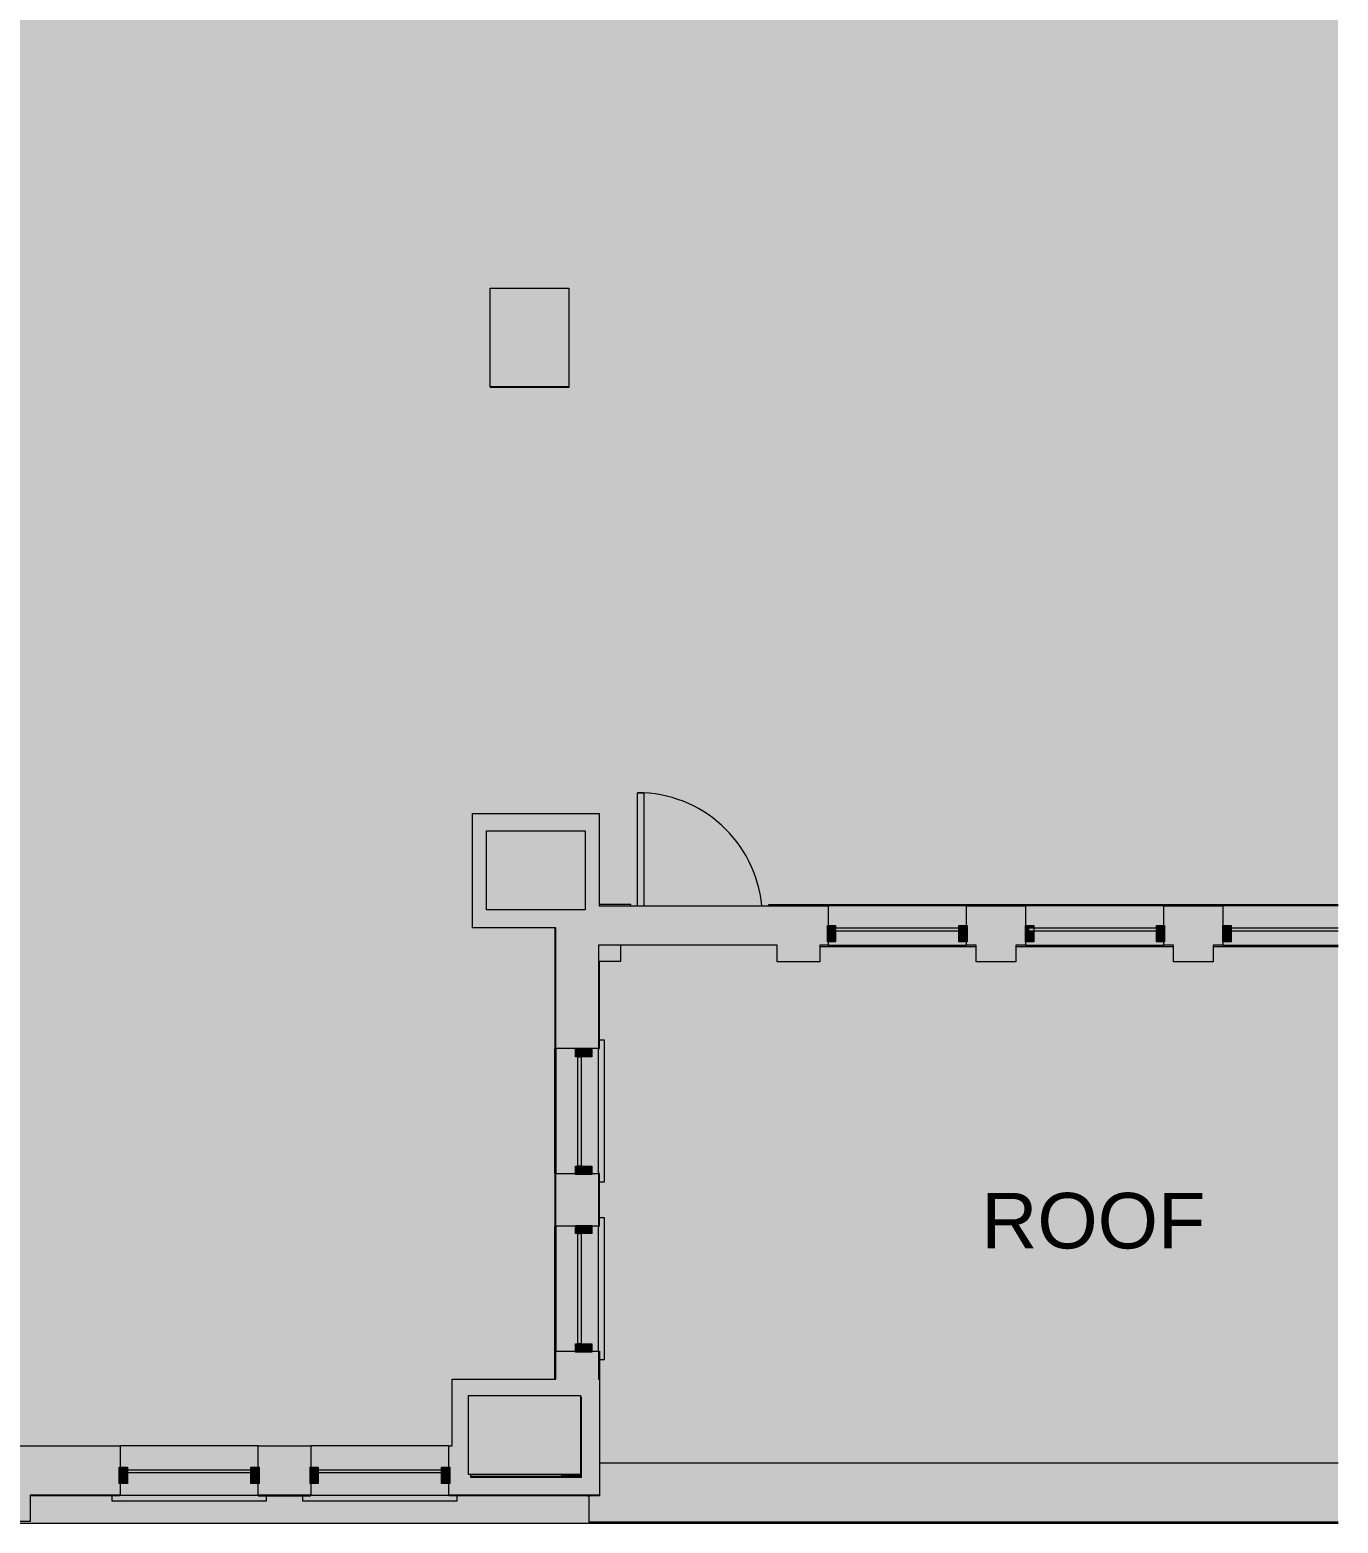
# Model space of a CAD drawing. Header units: inches. Extents: x -1767 to 678, y -1053 to 120.
# Drawn here: x 280.7 to 678.4, y -1023 to -569.2 of the extents above; entities that cross this region are included whole.
import ezdxf

# ---------------------------------------------------------------- set-up
doc = ezdxf.new("R2010")
doc.units = ezdxf.units.IN
doc.header["$MEASUREMENT"] = 0
for name, color, linetype, lineweight in [('06_555 11th St - background_dwg', 8, 'Continuous', 9), ('A-DETL-GENF', 92, 'Continuous', 9), ('A-DETL-THIN', 151, 'Continuous', 9), ('A-GLAZ-CURT', 52, 'Continuous', 13), ('A-GLAZ-CWMG', 51, 'Continuous', 13), ('A-WALL', 113, 'Continuous', 13), ('A-WALL-PATT', 111, 'Continuous', 13), ('C-Txt', 7, 'Continuous', 9), ('P', 7, 'Continuous', 9), ('P-SILL', 7, 'Continuous', 9), ('S', 7, 'Continuous', 9), ('S-COLHOLH', 7, 'Continuous', 9), ('S-COLS', 52, 'Continuous', 13), ('W', 7, 'Continuous', 9)]:
    doc.layers.add(name, color=color, linetype=linetype, lineweight=lineweight)
doc.styles.add('Arial_1', font='arial.ttf', dxfattribs={"height": 16.875})

# ---------------------------------------------------------------- blocks, each defined once
blk = doc.blocks.new('System Panel - Glazed-V3-FIRST FLOOR RCP DEMO')
at = {"layer": 'A-GLAZ-CURT', "lineweight": 9}
blk.add_hatch(color=7, dxfattribs=at).paths.add_polyline_path([(-13.88, -0.75), (-13.88, -1.75), (18.62, -1.75), (18.62, -0.75)], flags=0)
at = {"layer": 'A-GLAZ-CURT', "color": 8, "lineweight": 20}
for p, q in [((-13.88, -0.75), (18.62, -0.75)), ((18.62, -1.75), (-13.88, -1.75)), ((18.62, -0.75), (18.62, -1.75))]:
    blk.add_line(p, q, dxfattribs=at)
blk = doc.blocks.new('System Panel - Glazed-4904593-FIRST FLOOR RCP DEMO')
at = {"layer": 'A-GLAZ-CURT', "lineweight": 9}
blk.add_hatch(color=7, dxfattribs=at).paths.add_polyline_path([(19.375, -1.75), (19.375, -0.75), (-19.375, -0.75), (-19.375, -1.75)], flags=0)
at = {"layer": 'A-GLAZ-CURT', "color": 8, "lineweight": 20}
for p, q in [((-19.375, -1.75), (-19.375, -0.75)), ((-19.375, -0.75), (19.375, -0.75)), ((19.375, -1.75), (-19.375, -1.75)), ((19.375, -0.75), (19.375, -1.75))]:
    blk.add_line(p, q, dxfattribs=at)
blk = doc.blocks.new('System Panel - Glazed-4904575-FIRST FLOOR RCP DEMO')
at = {"layer": 'A-GLAZ-CURT', "lineweight": 9}
blk.add_hatch(color=7, dxfattribs=at).paths.add_polyline_path([(18.75, -1.75), (18.75, -0.75), (-18.75, -0.75), (-18.75, -1.75)], flags=0)
at = {"layer": 'A-GLAZ-CURT', "color": 8, "lineweight": 20}
for p, q in [((-18.75, -1.75), (-18.75, -0.75)), ((-18.75, -0.75), (18.75, -0.75)), ((18.75, -1.75), (-18.75, -1.75)), ((18.75, -0.75), (18.75, -1.75))]:
    blk.add_line(p, q, dxfattribs=at)
blk = doc.blocks.new('System Panel - Glazed-4904587-FIRST FLOOR RCP DEMO')
at = {"layer": 'A-GLAZ-CURT', "lineweight": 9}
blk.add_hatch(color=7, dxfattribs=at).paths.add_polyline_path([(16.62, -1.75), (16.62, -0.75), (-16.62, -0.75), (-16.62, -1.75)], flags=0)
at = {"layer": 'A-GLAZ-CURT', "color": 8, "lineweight": 20}
for p, q in [((-16.62, -1.75), (-16.62, -0.75)), ((-16.62, -0.75), (16.62, -0.75)), ((16.62, -1.75), (-16.62, -1.75)), ((16.62, -0.75), (16.62, -1.75))]:
    blk.add_line(p, q, dxfattribs=at)
blk = doc.blocks.new('System Panel - Glazed-4904583-FIRST FLOOR RCP DEMO')
at = {"layer": 'A-GLAZ-CURT', "lineweight": 9}
blk.add_hatch(color=7, dxfattribs=at).paths.add_polyline_path([(-16.75, 0.75), (16.75, 0.75), (16.75, 1.75), (-16.75, 1.75)], flags=0)
at = {"layer": 'A-GLAZ-CURT', "color": 8, "lineweight": 20}
for p, q in [((-16.75, 0.75), (-16.75, 1.75)), ((-16.75, 1.75), (16.75, 1.75)), ((16.75, 0.75), (-16.75, 0.75)), ((16.75, 1.75), (16.75, 0.75))]:
    blk.add_line(p, q, dxfattribs=at)
blk = doc.blocks.new('System Panel - Glazed-4904564-FIRST FLOOR RCP DEMO')
at = {"layer": 'A-GLAZ-CURT', "lineweight": 9}
blk.add_hatch(color=7, dxfattribs=at).paths.add_polyline_path([(18.75, -0.75), (-18.75, -0.75), (-18.75, -1.75), (18.75, -1.75)], flags=0)
at = {"layer": 'A-GLAZ-CURT', "color": 8, "lineweight": 20}
for p, q in [((-18.75, -1.75), (-18.75, -0.75)), ((-18.75, -0.75), (18.75, -0.75)), ((18.75, -1.75), (-18.75, -1.75)), ((18.75, -0.75), (18.75, -1.75))]:
    blk.add_line(p, q, dxfattribs=at)
blk = doc.blocks.new('System Panel - Glazed-4904560-FIRST FLOOR RCP DEMO')
at = {"layer": 'A-GLAZ-CURT', "lineweight": 9}
blk.add_hatch(color=7, dxfattribs=at).paths.add_polyline_path([(-18.75, -0.75), (-18.75, -1.75), (18.75, -1.75), (18.75, -0.75)], flags=0)
at = {"layer": 'A-GLAZ-CURT', "color": 8, "lineweight": 20}
for p, q in [((-18.75, -1.75), (-18.75, -0.75)), ((-18.75, -0.75), (18.75, -0.75)), ((18.75, -1.75), (-18.75, -1.75)), ((18.75, -0.75), (18.75, -1.75))]:
    blk.add_line(p, q, dxfattribs=at)
blk = doc.blocks.new('Rectangular Mullion - 2_5_ x 5_ rectangular-4903428-FIRST FLOOR RCP DEMO')
at = {"layer": 'A-GLAZ-CWMG', "lineweight": 9}
blk.add_hatch(color=7, dxfattribs=at).paths.add_polyline_path([(-1.25, -2.5), (-1.25, 2.5), (1.25, 2.5), (1.25, -2.5)], flags=0)
at = {"layer": 'A-GLAZ-CWMG', "color": 8, "lineweight": 20}
for p, q in [((1.25, 2.5), (-1.25, 2.5)), ((-1.25, 2.5), (-1.25, -2.5)), ((1.25, -2.5), (1.25, 2.5)), ((-1.25, -2.5), (1.25, -2.5))]:
    blk.add_line(p, q, dxfattribs=at)
blk = doc.blocks.new('Rectangular Mullion - 2_5_ x 5_ rectangular-4903618-FIRST FLOOR RCP DEMO')
at = {"layer": 'A-GLAZ-CWMG', "lineweight": 9}
blk.add_hatch(color=7, dxfattribs=at).paths.add_polyline_path([(-1.25, -2.5), (-1.25, 2.5), (1.25, 2.5), (1.25, -2.5)], flags=0)
at = {"layer": 'A-GLAZ-CWMG', "color": 8, "lineweight": 20}
for p, q in [((1.25, 2.5), (-1.25, 2.5)), ((-1.25, 2.5), (-1.25, -2.5)), ((1.25, -2.5), (1.25, 2.5)), ((-1.25, -2.5), (1.25, -2.5))]:
    blk.add_line(p, q, dxfattribs=at)
blk = doc.blocks.new('Rectangular Mullion - 2_5_ x 5_ rectangular-4904573-FIRST FLOOR RCP DEMO')
at = {"layer": 'A-GLAZ-CWMG', "lineweight": 9}
blk.add_hatch(color=7, dxfattribs=at).paths.add_polyline_path([(-1, -2.5), (-2.5, -2.5), (-2.5, 0.75), (-1, 0.75), (-1, 1.75), (-2.5, 1.75), (-2.5, 2.5), (0, 2.5), (0, -2.5)], flags=0)
at = {"layer": 'A-GLAZ-CWMG', "color": 8, "lineweight": 20}
for p, q in [((0, 2.5), (-2.5, 2.5)), ((-2.5, 2.5), (-2.5, -2.5)), ((0, -2.5), (0, 2.5)), ((-2.5, -2.5), (0, -2.5))]:
    blk.add_line(p, q, dxfattribs=at)
blk = doc.blocks.new('Concrete-Rectangular-Column - 24 x 30-5170817-FIRST FLOOR RCP DEMO')
at = {"layer": 'S-COLS', "lineweight": 9}
blk.add_hatch(color=7, dxfattribs=at).paths.add_polyline_path([(-12, -15), (12, -15), (12, 15), (-12, 15), (-12, -13.33)], flags=0)
at = {"layer": 'S-COLS', "color": 8, "lineweight": 20}
for p, q in [((-12, 15), (12, 15)), ((-12, -15), (-12, 15)), ((12, 15), (12, -15)), ((12, -15), (-12, -15))]:
    blk.add_line(p, q, dxfattribs=at)
blk = doc.blocks.new('Concrete-Rectangular-Column - 24 x 34-5170819-FIRST FLOOR RCP DEMO')
at = {"layer": 'S-COLS', "lineweight": 9}
blk.add_hatch(color=7, dxfattribs=at).paths.add_polyline_path([(17, -12), (17, 12), (-17, 12), (-17, -12)], flags=0)
at = {"layer": 'S-COLS', "color": 8, "lineweight": 20}
for p, q in [((-17, 12), (17, 12)), ((-17, -12), (-17, 12)), ((17, 12), (17, -12)), ((17, -12), (-17, -12))]:
    blk.add_line(p, q, dxfattribs=at)
blk = doc.blocks.new('06_555 11th St - background_dwg-4793957-FIRST FLOOR RCP DEMO')
at = {"layer": 'P'}
for p, q in [((4056.44, 1957.73), (3831.93, 1957.73)), ((4056.44, 1939.73), (3828.68, 1939.73))]:
    blk.add_line(p, q, dxfattribs=at)
at = {"layer": 'P', "flags": 128}
for points in [[(3843.43, 2127.11), (3843.43, 2161.47), (3845.43, 2161.47), (3845.43, 2127.11)], [(3828.18, 1947.73), (3828.68, 1947.73), (3828.68, 1939.73)]]:
    blk.add_lwpolyline(points, dxfattribs=at)
at = {"layer": 'P'}
blk.add_arc((3843.43, 2123.47), 38, 5.4973, 90, dxfattribs=at)
at = {"layer": 'P-SILL'}
for p, q in [((3901.43, 2127.48), (3943.43, 2127.48)), ((3961.43, 2127.48), (4003.43, 2127.48)), ((4021.43, 2127.48), (4056.44, 2127.48)), ((3898.93, 2114.73), (3946.43, 2114.73)), ((3958.43, 2114.73), (4006.43, 2114.73)), ((4018.43, 2114.73), (4056.44, 2114.73)), ((3818.31, 2045.73), (3818.31, 2083.73)), ((3818.31, 1991.73), (3818.31, 2029.73))]:
    blk.add_line(p, q, dxfattribs=at)
at = {"layer": 'P-SILL', "flags": 128}
for points in [[(3831.94, 2043.23), (3833.44, 2043.23), (3833.44, 2086.23), (3831.94, 2086.23)], [(3831.93, 1989.23), (3833.43, 1989.23), (3833.43, 2032.23), (3831.93, 2032.23)], [(3683.68, 1947.73), (3683.68, 1946.23), (3730.68, 1946.23), (3730.68, 1947.73)], [(3741.68, 1947.73), (3741.68, 1946.23), (3788.68, 1946.23), (3788.68, 1947.73)]]:
    blk.add_lwpolyline(points, dxfattribs=at)
at = {"layer": 'S'}
blk.add_line((3792.68, 1953.73), (3826.43, 1953.73), dxfattribs=at)
at = {"layer": 'S', "flags": 128}
blk.add_lwpolyline([(3798.68, 2284.84), (3798.68, 2284.72), (3822.68, 2284.72), (3822.68, 2314.72)], dxfattribs=at)
at = {"layer": 'S-COLHOLH'}
for p, q in [((3826.12, 1959.69), (3826.43, 1960.01)), ((3826.12, 1959.34), (3826.43, 1959.65)), ((3826.12, 1958.99), (3826.43, 1959.3)), ((3826.12, 1958.63), (3826.43, 1958.95)), ((3826.12, 1958.28), (3826.43, 1958.59)), ((3826.12, 1957.93), (3826.43, 1958.24)), ((3826.12, 1957.57), (3826.43, 1957.89)), ((3826.12, 1957.22), (3826.43, 1957.53)), ((3826.12, 1956.87), (3826.43, 1957.18)), ((3826.12, 1956.51), (3826.43, 1956.82)), ((3826.12, 1956.16), (3826.43, 1956.47)), ((3826.12, 1955.81), (3826.43, 1956.12)), ((3820.16, 1953.73), (3820.66, 1954.23)), ((3820.52, 1953.73), (3821.01, 1954.23)), ((3820.87, 1953.73), (3821.37, 1954.23)), ((3821.22, 1953.73), (3821.72, 1954.23)), ((3821.58, 1953.73), (3822.07, 1954.23)), ((3821.93, 1953.73), (3822.43, 1954.23)), ((3822.28, 1953.73), (3822.78, 1954.23)), ((3822.64, 1953.73), (3823.13, 1954.23)), ((3822.99, 1953.73), (3823.49, 1954.23)), ((3823.34, 1953.73), (3823.84, 1954.23)), ((3823.7, 1953.73), (3824.19, 1954.23)), ((3824.05, 1953.73), (3824.55, 1954.23)), ((3824.4, 1953.73), (3824.9, 1954.23)), ((3824.76, 1953.73), (3825.26, 1954.23)), ((3825.11, 1953.73), (3825.61, 1954.23)), ((3825.47, 1953.73), (3825.96, 1954.23)), ((3825.82, 1953.73), (3826.43, 1954.35)), ((3826.12, 1955.45), (3826.43, 1955.76)), ((3826.12, 1955.1), (3826.43, 1955.41)), ((3826.12, 1954.74), (3826.43, 1955.06)), ((3826.12, 1954.39), (3826.43, 1954.7)), ((3826.17, 1953.73), (3826.43, 1954))]:
    blk.add_line(p, q, dxfattribs=at)
at = {"layer": 'W'}
for p, q in [((3961.43, 2127.48), (3961.43, 2127.11)), ((4021.43, 2127.48), (4021.43, 2127.11))]:
    blk.add_line(p, q, dxfattribs=at)
at = {"layer": 'W', "flags": 128}
for points in [[(3841.43, 2127.11), (3841.43, 2127.47), (3831.81, 2127.47)], [(3883.43, 2127.11), (3883.43, 2127.48), (3901.43, 2127.48), (3901.43, 2127.11)], [(3943.43, 2127.11), (3943.43, 2127.48), (3961.43, 2127.48)], [(4003.43, 2127.11), (4003.43, 2127.48), (4021.43, 2127.48)], [(3818.31, 2120.36), (3818.31, 2083.73), (3818.62, 2083.73)], [(3831.93, 2083.73), (3831.93, 2110.23), (3838.43, 2110.23), (3838.43, 2115.11)], [(3818.62, 2045.73), (3818.31, 2045.73), (3818.31, 2029.73), (3818.62, 2029.73)], [(3831.62, 2029.73), (3831.93, 2029.73), (3831.93, 2045.73), (3831.62, 2045.73)], [(3818.31, 1983.23), (3818.31, 1991.73), (3818.62, 1991.73)], [(3831.62, 1991.73), (3831.93, 1991.73), (3831.93, 1983.23)], [(3686.18, 1947.98), (3686.18, 1947.73), (3658.87, 1947.73)], [(3728.18, 1947.98), (3728.18, 1947.73), (3744.18, 1947.73), (3744.18, 1947.98)], [(3831.93, 1947.98), (3831.93, 1947.73), (3786.18, 1947.73)]]:
    blk.add_lwpolyline(points, dxfattribs=at)
for points in [[(3831.62, 2083.73), (3831.93, 2083.73)], [(3786.18, 1947.98), (3786.18, 1947.73)]]:
    blk.add_lwpolyline(points, close=True, dxfattribs=at)
at = {"layer": 'C-Txt', "insert": (3948, 2039.84), "char_height": 16.875, "width": 80.9059, "attachment_point": 1, "line_spacing_factor": 0.938532, "style": 'Arial_1'}
blk.add_mtext('ROOF', dxfattribs=at)

msp = doc.modelspace()

# ---------------------------------------------------------------- hatches: boundary and pattern name
at = {"layer": 'A-DETL-GENF'}
h = msp.add_hatch(color=254, dxfattribs=at)
h.paths.add_polyline_path([(-580.89, -1023.03), (678.37, -1023.03), (678.37, -843.15), (645.86, -843.15), (645.86, -846.4), (643.36, -846.4), (643.36, -847.4), (640.36, -847.4), (640.36, -852.4), (628.36, -852.4), (628.36, -847.4), (625.36, -847.4), (625.36, -846.4), (623.11, -846.4), (623.11, -843.15), (585.86, -843.15), (585.86, -846.4), (583.36, -846.4), (583.36, -847.4), (580.36, -847.4), (580.36, -852.4), (568.36, -852.4), (568.36, -847.4), (565.36, -847.4), (565.36, -846.4), (563.11, -846.4), (563.11, -843.15), (525.61, -843.15), (525.61, -846.4), (523.36, -846.4), (523.36, -847.4), (520.86, -847.4), (520.86, -852.4), (507.86, -852.4), (507.86, -847.4), (453.55, -847.4), (453.55, -878.78), (451.55, -878.78), (451.55, -881.28), (448.3, -881.28), (448.3, -914.53), (451.55, -914.53), (451.55, -916.78), (453.55, -916.78), (453.55, -932.78), (451.55, -932.78), (451.55, -935.03), (448.3, -935.03), (448.3, -968.53), (451.55, -968.53), (451.55, -970.78), (453.55, -970.78), (453.55, -979.28), (453.86, -979.28), (453.86, -1014.53), (408.11, -1014.53), (408.11, -1011.03), (405.86, -1011.03), (405.86, -1007.78), (368.36, -1007.78), (368.36, -1011.03), (366.11, -1011.03), (366.11, -1014.53), (350.11, -1014.53), (350.11, -1011.03), (347.86, -1011.03), (347.86, -1007.78), (310.36, -1007.78), (310.36, -1011.03), (308.11, -1011.03), (308.11, -1014.53), (280.8, -1014.53), (280.8, -1022.53), (224.93, -1022.53), (224.93, -1010.03), (214.05, -1010.03), (214.05, -1001.03), (210.86, -1001.03), (210.86, -1004.28), (208.36, -1004.28), (208.36, -1001.03), (174.11, -1001.03), (174.11, -1004.28), (171.61, -1004.28), (171.61, -1006.53), (153.61, -1006.53), (153.61, -1004.28), (151.36, -1004.28), (151.36, -1001.03), (113.86, -1001.03), (113.86, -1004.28), (111.61, -1004.28), (111.61, -1006.53), (93.61, -1006.53), (93.61, -1004.41), (91.36, -1004.41), (91.36, -1001.16), (54.11, -1001.16), (54.11, -1004.41), (51.61, -1004.41), (51.61, -1010.53), (40.86, -1010.53), (40.86, -1022.53), (-15.64, -1022.53), (-15.64, -1010.03), (-26.39, -1010.03), (-26.39, -1001.28), (-29.14, -1001.28), (-29.14, -1002.03), (-31.64, -1002.03), (-31.64, -1001.28), (-66.14, -1001.28), (-66.14, -1002.03), (-68.39, -1002.03), (-68.39, -1006.53), (-86.39, -1006.53), (-86.39, -1002.03), (-88.64, -1002.03), (-88.64, -1001.28), (-126.14, -1001.28), (-126.14, -1002.03), (-128.39, -1002.03), (-128.39, -1006.53), (-146.39, -1006.53), (-146.39, -1002.53), (-148.89, -1002.53), (-148.89, -1001.78), (-185.89, -1001.78), (-185.89, -1002.53), (-188.39, -1002.53), (-188.39, -1010.03), (-199.14, -1010.03), (-199.14, -1022.53), (-255.64, -1022.53), (-255.64, -1010.28), (-269.01, -1010.28), (-269.01, -993.78), (-246.39, -993.78), (-246.39, -987.03), (-216.39, -987.03), (-216.39, -1017.03), (-215.64, -1017.03), (-215.64, -993.53), (-215.51, -993.53), (-215.51, -987.53), (-210.01, -987.53), (-210.01, -993.53), (-188.39, -993.53), (-188.39, -997.53), (-185.89, -997.53), (-185.89, -1000.78), (-148.89, -1000.78), (-148.89, -997.53), (-146.39, -997.53), (-146.39, -993.53), (-128.39, -993.53), (-128.39, -997.03), (-126.14, -997.03), (-126.14, -1000.28), (-88.64, -1000.28), (-88.64, -997.03), (-86.39, -997.03), (-86.39, -993.53), (-68.39, -993.53), (-68.39, -997.03), (-66.14, -997.03), (-66.14, -1000.28), (-31.64, -1000.28), (-31.64, -997.03), (-29.14, -997.03), (-29.14, -1000.28), (-26.39, -1000.28), (-26.39, -993.53), (-5.39, -993.53), (-5.39, -987.03), (24.61, -987.03), (24.61, -987.53), (29.99, -987.53), (29.99, -994.03), (51.61, -994.03), (51.61, -999.41), (54.11, -999.41), (54.11, -1000.16), (91.36, -1000.16), (91.36, -999.41), (93.61, -999.41), (93.61, -993.53), (111.61, -993.53), (111.61, -999.28), (113.86, -999.28), (113.86, -1000.03), (151.36, -1000.03), (151.36, -999.28), (153.61, -999.28), (153.61, -993.53), (171.61, -993.53), (171.61, -999.28), (174.11, -999.28), (174.11, -1000.03), (208.36, -1000.03), (208.36, -999.28), (210.86, -999.28), (210.86, -1000.03), (214.05, -1000.03), (214.05, -993.53), (234.61, -993.53), (234.61, -987.03), (264.61, -987.03), (264.61, -987.53), (269.8, -987.53), (269.8, -999.53), (308.11, -999.53), (308.11, -1006.03), (310.36, -1006.03), (310.36, -1006.78), (347.86, -1006.78), (347.86, -1006.03), (350.11, -1006.03), (350.11, -999.53), (366.11, -999.53), (366.11, -1006.03), (368.36, -1006.03), (368.36, -1006.78), (405.86, -1006.78), (405.86, -1006.03), (408.11, -1006.03), (408.11, -999.53), (409.11, -999.53), (409.11, -979.28), (440.55, -979.28), (440.55, -970.78), (446.55, -970.78), (446.55, -968.53), (447.3, -968.53), (447.3, -935.03), (446.55, -935.03), (446.55, -932.78), (440.55, -932.78), (440.55, -916.78), (446.55, -916.78), (446.55, -914.53), (447.3, -914.53), (447.3, -881.28), (446.55, -881.28), (446.55, -878.78), (440.55, -878.78), (440.55, -842.15), (415.24, -842.15), (415.24, -807.4), (453.74, -807.4), (453.74, -835.4), (523.36, -835.4), (523.36, -841.4), (525.61, -841.4), (525.61, -842.15), (563.11, -842.15), (563.11, -841.4), (565.36, -841.4), (565.36, -835.4), (583.36, -835.4), (583.36, -841.4), (585.86, -841.4), (585.86, -842.15), (623.11, -842.15), (623.11, -841.4), (625.36, -841.4), (625.36, -835.4), (643.36, -835.4), (643.36, -841.4), (645.86, -841.4), (645.86, -842.15), (678.37, -842.15), (678.37, 99.97), (603.61, 99.97), (603.61, 104.22), (601.36, 104.22), (601.36, 104.97), (563.86, 104.97), (563.86, 104.22), (561.61, 104.22), (561.61, 99.97), (543.61, 99.97), (543.61, 104.22), (541.36, 104.22), (541.36, 104.97), (503.86, 104.97), (503.86, 104.22), (501.61, 104.22), (501.61, 99.97), (483.61, 99.97), (483.61, 104.22), (481.36, 104.22), (481.36, 104.97), (444.11, 104.97), (444.11, 104.22), (441.61, 104.22), (441.61, 99.97), (423.61, 99.97), (423.61, 104.22), (421.36, 104.22), (421.36, 104.97), (384.11, 104.97), (384.11, 104.22), (381.61, 104.22), (381.61, 99.97), (371.98, 99.97), (371.98, 76.84), (331.23, 76.84), (331.23, 99.97), (303.61, 99.97), (303.61, 104.47), (301.36, 104.47), (301.36, 105.22), (263.86, 105.22), (263.86, 104.47), (261.61, 104.47), (261.61, 99.97), (243.61, 99.97), (243.61, 104.47), (241.36, 104.47), (241.36, 105.22), (203.61, 105.22), (203.61, 104.47), (201.61, 104.47), (201.61, 99.97), (183.61, 99.97), (183.61, 104.47), (181.36, 104.47), (181.36, 105.22), (143.86, 105.22), (143.86, 104.47), (141.61, 104.47), (141.61, 99.97), (123.61, 99.97), (123.61, 104.34), (121.36, 104.34), (121.36, 105.09), (84.11, 105.09), (84.11, 104.34), (81.61, 104.34), (81.61, 99.97), (62.98, 99.97), (62.98, 76.84), (22.23, 76.84), (22.23, 99.97), (3.61, 99.97), (3.61, 104.71), (1.36, 104.71), (1.36, 105.46), (-35.89, 105.46), (-35.89, 104.71), (-38.39, 104.71), (-38.39, 99.97), (-43.64, 99.97), (-43.64, -80.23), (188.43, -80.23), (188.43, -86.54), (183.8, -86.54), (183.8, -84.86), (-50.14, -84.86), (-50.14, -84.42), (-173.22, -84.42), (-173.22, -146.42), (-173.82, -146.42), (-173.82, -146.61), (-173.64, -146.62), (-173.64, -184.29), (-178.64, -184.29), (-178.64, -146.61), (-340.08, -146.61), (-340.08, -181.98), (-292.7, -181.98), (-292.7, -155.79), (-283.57, -155.79), (-283.57, -254.98), (-186.89, -254.98), (-186.89, -259.61), (-283.57, -259.61), (-283.57, -358.79), (-292.7, -358.79), (-292.7, -276.12), (-388.7, -276.12), (-388.7, -218.61), (-438.19, -218.61), (-438.19, -188.29), (-433.57, -188.29), (-433.57, -213.98), (-344.71, -213.98), (-344.71, -146.61), (-433.57, -146.61), (-433.57, -148.29), (-438.19, -148.29), (-438.19, -146.61), (-536.59, -146.61), (-536.59, -339.98), (-515.34, -339.98), (-515.34, -476.99), (-448.19, -476.99), (-448.19, -468.3), (-443.57, -468.3), (-443.57, -481.62), (-541.22, -481.62), (-541.22, -450.42), (-612.84, -450.42), (-612.84, -542.54), (-589.64, -542.54), (-589.64, -552.92), (-586.14, -552.92), (-586.14, -557.54), (-617.47, -557.54), (-617.47, -516.92), (-801.57, -516.94), (-801.59, -558.17), (-972.83, -558.17), (-972.87, -516.92), (-1220.57, -516.92), (-1220.57, -834.78), (-1220.32, -834.78), (-1220.32, -838.78), (-1218.07, -838.78), (-1218.07, -842.03), (-1184.89, -842.03), (-1184.89, -838.78), (-1182.64, -838.78), (-1182.64, -834.78), (-1163.64, -834.78), (-1163.64, -847.78), (-1167.57, -847.78), (-1167.57, -852.16), (-1179.57, -852.16), (-1179.57, -847.78), (-1182.64, -847.78), (-1182.64, -843.78), (-1184.89, -843.78), (-1184.89, -843.03), (-1218.07, -843.03), (-1218.07, -843.78), (-1220.32, -843.78), (-1220.32, -847.78), (-1223.57, -847.78), (-1223.57, -843.78), (-1229.89, -843.78), (-1229.89, -878.78), (-1235.14, -878.78), (-1235.14, -881.03), (-1235.39, -881.03), (-1235.39, -914.53), (-1235.14, -914.53), (-1235.14, -916.78), (-1229.89, -916.78), (-1229.89, -932.78), (-1235.26, -932.78), (-1235.26, -935.03), (-1235.39, -935.03), (-1235.39, -968.53), (-1235.26, -968.53), (-1235.26, -970.78), (-1229.89, -970.78), (-1229.89, -1004.78), (-666.89, -1004.78), (-666.89, -982.03), (-667.08, -982.03), (-667.08, -971.03), (-664.58, -971.03), (-664.58, -968.53), (-661.33, -968.53), (-661.33, -935.03), (-664.58, -935.03), (-664.58, -932.53), (-667.08, -932.53), (-667.08, -917.03), (-664.58, -917.03), (-664.58, -914.53), (-661.33, -914.53), (-661.33, -881.03), (-664.58, -881.03), (-664.58, -878.78), (-667.57, -878.78), (-667.57, -847.78), (-680.01, -847.78), (-680.01, -834.78), (-666.88, -834.78), (-666.88, -807.41), (-629.88, -807.41), (-629.88, -842.28), (-652.57, -842.28), (-652.57, -878.78), (-659.58, -878.78), (-659.58, -881.03), (-660.33, -881.03), (-660.33, -914.53), (-659.58, -914.53), (-659.58, -917.03), (-652.08, -917.03), (-652.08, -932.53), (-659.58, -932.53), (-659.58, -935.03), (-660.33, -935.03), (-660.33, -968.53), (-659.58, -968.53), (-659.58, -971.03), (-652.08, -971.03), (-652.08, -979.28), (-623.7, -979.28), (-623.7, -999.78), (-622.89, -999.78), (-622.89, -1006.03), (-620.39, -1006.03), (-620.39, -1006.78), (-583.39, -1006.78), (-583.39, -1006.03), (-580.89, -1006.03), (-580.89, -999.78), (-564.89, -999.78), (-564.89, -1005.9), (-562.39, -1005.9), (-562.39, -1006.65), (-525.14, -1006.65), (-525.14, -1005.9), (-522.89, -1005.9), (-522.89, -999.78), (-485.51, -999.78), (-485.51, -1007.28), (-485.39, -1007.28), (-485.39, -987.03), (-455.39, -987.03), (-455.39, -987.65), (-450.14, -987.65), (-450.14, -993.65), (-455.39, -993.65), (-455.39, -993.78), (-428.39, -993.78), (-428.39, -1000.53), (-425.64, -1000.53), (-425.64, -997.28), (-423.14, -997.28), (-423.14, -1000.53), (-388.64, -1000.53), (-388.64, -997.28), (-386.39, -997.28), (-386.39, -993.78), (-368.39, -993.78), (-368.39, -997.28), (-366.14, -997.28), (-366.14, -1000.53), (-328.64, -1000.53), (-328.64, -997.28), (-326.39, -997.28), (-326.39, -993.78), (-308.39, -993.78), (-308.39, -997.28), (-306.14, -997.28), (-306.14, -1000.53), (-271.64, -1000.53), (-271.64, -997.28), (-269.14, -997.28), (-269.14, -1002.28), (-271.64, -1002.28), (-271.64, -1001.53), (-306.14, -1001.53), (-306.14, -1002.28), (-308.39, -1002.28), (-308.39, -1006.78), (-326.39, -1006.78), (-326.39, -1002.28), (-328.64, -1002.28), (-328.64, -1001.53), (-366.14, -1001.53), (-366.14, -1002.28), (-368.39, -1002.28), (-368.39, -1006.78), (-386.39, -1006.78), (-386.39, -1002.28), (-388.64, -1002.28), (-388.64, -1001.53), (-423.14, -1001.53), (-423.14, -1002.28), (-425.64, -1002.28), (-425.64, -1001.53), (-428.39, -1001.53), (-428.39, -1010.28), (-439.39, -1010.28), (-439.39, -1022.53), (-495.01, -1022.53), (-495.01, -1014.78), (-522.89, -1014.78), (-522.89, -1010.9), (-525.14, -1010.9), (-525.14, -1007.65), (-562.39, -1007.65), (-562.39, -1010.9), (-564.89, -1010.9), (-564.89, -1014.78), (-580.89, -1014.78), (-580.89, -1011.03), (-583.39, -1011.03), (-583.39, -1007.78), (-620.39, -1007.78), (-620.39, -1011.03), (-622.89, -1011.03), (-622.89, -1014.78), (-623.7, -1014.78), (-623.7, -1014.53), (-661.39, -1014.53), (-661.39, -1022.78), (-1235.39, -1022.78), (-1235.39, -1023.03), (-622.89, -1023.03)], flags=0)
h.paths.add_polyline_path([(264.3, -1017.03), (264.3, -1017.03), (241.43, -1017.03)], flags=0)
h.paths.add_polyline_path([(448.36, -1009.03), (448.36, -984.78), (448.05, -984.78), (448.05, -1008.28), (414.61, -1008.28), (414.61, -1009.03), (448.05, -1009.03)], flags=0)
h.paths.add_polyline_path([(-629.2, -1009.03), (-629.2, -984.78), (-630.45, -984.78), (-630.45, -1008.28), (-660.45, -1008.28), (-660.45, -984.78), (-661.39, -984.78), (-661.39, -1009.03), (-630.45, -1009.03)], flags=0)
h.paths.add_polyline_path([(-1010.36, -852.78), (-1011.51, -852.78), (-1011.51, -847.78), (-1014.51, -847.78), (-1014.51, -843.74), (-1016.76, -843.74), (-1016.76, -842.99), (-1050.14, -842.99), (-1050.14, -843.74), (-1052.51, -843.78), (-1052.51, -847.78), (-1055.51, -847.78), (-1055.51, -852.16), (-1067.51, -852.16), (-1067.51, -847.78), (-1070.64, -847.78), (-1070.64, -843.78), (-1072.89, -843.78), (-1072.89, -843.03), (-1106.39, -843.03), (-1106.39, -843.78), (-1108.64, -843.78), (-1108.64, -847.78), (-1111.64, -847.78), (-1111.64, -852.16), (-1123.64, -852.16), (-1123.64, -847.78), (-1127.64, -847.78), (-1127.64, -834.78), (-1108.64, -834.78), (-1108.64, -838.78), (-1106.39, -838.78), (-1106.39, -842.03), (-1072.89, -842.03), (-1072.89, -838.78), (-1070.64, -838.78), (-1070.64, -834.78), (-1052.51, -834.78), (-1052.51, -838.74), (-1050.14, -838.74), (-1050.14, -841.99), (-1016.76, -841.99), (-1016.76, -838.74), (-1014.51, -838.74), (-1014.51, -834.78), (-996.51, -834.78), (-996.51, -838.74), (-994.01, -838.74), (-994.01, -841.99), (-960.76, -841.99), (-960.76, -838.74), (-959.01, -838.74), (-959.01, -808.9), (-939.76, -808.9), (-939.76, -834.78), (-940.39, -834.78), (-940.39, -838.78), (-938.14, -838.78), (-938.14, -842.03), (-904.64, -842.03), (-904.64, -838.78), (-902.39, -838.78), (-902.39, -834.78), (-884.39, -834.78), (-884.39, -838.78), (-882.14, -838.78), (-882.14, -842.03), (-848.64, -842.03), (-848.64, -838.78), (-846.39, -838.78), (-846.39, -834.78), (-828.64, -834.78), (-828.64, -838.75), (-826.14, -838.75), (-826.14, -842), (-792.89, -842), (-792.89, -838.75), (-790.64, -838.75), (-790.64, -834.78), (-772.64, -834.78), (-772.64, -838.72), (-770.14, -838.72), (-770.14, -841.97), (-736.89, -841.97), (-736.89, -838.72), (-734.64, -838.72), (-734.64, -834.78), (-716.01, -834.78), (-716.01, -847.78), (-719.14, -847.78), (-719.14, -852.16), (-731.14, -852.16), (-731.14, -847.78), (-734.64, -847.78), (-734.64, -843.72), (-736.89, -843.72), (-736.89, -842.97), (-770.14, -842.97), (-770.14, -843.72), (-772.64, -843.72), (-772.64, -847.78), (-775.64, -847.78), (-775.64, -852.16), (-787.64, -852.16), (-787.64, -847.78), (-790.64, -847.78), (-790.64, -843.75), (-792.89, -843.75), (-792.89, -843), (-826.14, -843), (-826.14, -843.75), (-828.64, -843.75), (-828.64, -847.78), (-831.64, -847.78), (-831.64, -852.16), (-843.64, -852.16), (-843.64, -847.78), (-846.39, -847.78), (-846.39, -843.78), (-848.64, -843.78), (-848.64, -843.03), (-882.14, -843.03), (-882.14, -843.78), (-884.39, -843.78), (-884.39, -847.78), (-887.39, -847.78), (-887.39, -852.16), (-899.39, -852.16), (-899.39, -847.78), (-902.39, -847.78), (-902.39, -843.78), (-904.64, -843.78), (-904.64, -843.03), (-938.14, -843.03), (-938.14, -843.78), (-940.39, -843.78), (-940.39, -847.78), (-943.39, -847.78), (-943.39, -852.16), (-955.39, -852.16), (-955.39, -847.78), (-959.01, -847.78), (-959.01, -843.74), (-960.76, -843.74), (-960.76, -842.99), (-994.01, -842.99), (-994.01, -843.74), (-996.51, -843.74), (-996.51, -847.78), (-999.51, -847.78), (-999.51, -852.78)], flags=0)
h.paths.add_polyline_path([(-635.38, -836.78), (-635.38, -812.91), (-636.57, -812.91), (-636.57, -836.78)], flags=0)
h.paths.add_polyline_path([(-660.57, -836.78), (-660.57, -812.91), (-661.38, -812.91), (-661.38, -836.78)], flags=0)
h.paths.add_polyline_path([(63.96, -677.68), (57.37, -677.68), (57.37, -647.68), (87.37, -647.68), (87.37, -677.68)], flags=0)
h.paths.add_polyline_path([(-302.63, -677.68), (-302.63, -647.68), (-272.63, -647.68), (-272.63, -677.68)], flags=0)
h.paths.add_polyline_path([(-632.63, -677.68), (-662.63, -677.68), (-662.63, -647.68), (-632.63, -647.68)], flags=0)
h.paths.add_polyline_path([(-959.35, -677.68), (-959.35, -647.68), (-935.35, -647.68), (-935.35, -677.68)], flags=0)
h.paths.add_polyline_path([(420.58, -677.68), (420.58, -647.68), (444.58, -647.68), (444.58, -677.68)], flags=0)
h.paths.add_polyline_path([(420.58, -557.54), (-39.64, -557.54), (-39.64, -552.54), (-71.14, -552.54), (-71.14, -552.04), (-39.64, -552.04), (-39.64, -542.54), (528.05, -542.54), (528.05, -526.04), (532.68, -526.04), (532.68, -557.54), (444.58, -557.54)], flags=0)
h.paths.add_polyline_path([(-302.63, -557.54), (-546.14, -557.54), (-546.14, -552.92), (-528.64, -552.92), (-528.64, -542.54), (-174.64, -542.54), (-174.64, -552.04), (-143.14, -552.04), (-143.14, -552.54), (-174.64, -552.54), (-174.64, -557.54), (-272.63, -557.54)], flags=0)
h.paths.add_polyline_path([(532.68, -486.04), (528.05, -486.04), (528.05, -482.36), (-41.14, -482.36), (-41.14, -440.79), (-36.14, -440.79), (-36.14, -477.73), (-8.39, -477.73), (-8.39, -473.54), (47.61, -473.54), (47.61, -477.73), (215.86, -477.73), (215.86, -421.04), (219.36, -421.04), (219.36, -477.73), (313.61, -477.73), (313.61, -425.54), (373.36, -425.54), (373.36, -337.54), (346.86, -337.54), (346.86, -200.11), (293.61, -200.11), (293.61, -186.61), (194.93, -186.61), (194.93, -191.47), (190.3, -191.47), (190.3, -181.29), (194.93, -181.29), (194.93, -181.98), (293.61, -181.98), (293.61, -155.48), (356.36, -155.48), (356.36, -158.54), (379.86, -158.54), (379.86, -146.04), (194.93, -146.04), (194.93, -147.29), (190.3, -147.29), (190.3, -146.04), (-36.14, -146.04), (-36.14, -184.29), (-41.14, -184.29), (-41.14, -142.54), (183.8, -142.54), (183.8, -126.54), (188.43, -126.54), (188.43, -142.54), (678.36, -142.54), (678.36, -482.36), (532.68, -482.36), (532.68, -482.63)], flags=0)
h.paths.add_polyline_path([(-174.64, -482.37), (-394.7, -482.37), (-394.7, -464.68), (-382.7, -464.68), (-382.7, -477.74), (-178.64, -477.74), (-178.64, -440.79), (-173.64, -440.79), (-173.64, -482.37)], flags=0)
h.paths.add_polyline_path([(555.8, -477.73), (555.8, -475.04), (560.43, -475.04), (560.43, -477.73), (640.29, -477.73), (640.29, -391.92), (560.43, -391.92), (560.43, -435.04), (555.8, -435.04), (555.8, -411.29), (448.68, -411.29), (448.68, -436.04), (444.05, -436.04), (444.05, -387.04), (382.86, -387.04), (382.86, -477.73), (444.05, -477.73), (444.05, -476.04), (448.68, -476.04), (448.68, -477.73), (532.68, -477.73)], flags=0)
h.paths.add_polyline_path([(674.86, -477.73), (674.86, -409.04), (643.79, -409.04), (643.79, -477.73)], flags=0)
h.paths.add_polyline_path([(379.36, -477.73), (379.36, -429.04), (317.11, -429.04), (317.11, -477.73), (371.16, -477.73)], flags=0)
h.paths.add_polyline_path([(-519.97, -476.99), (-519.97, -344.61), (-532.22, -344.61), (-532.22, -476.99), (-528.64, -476.99)], flags=0)
h.paths.add_polyline_path([(70.11, -467.79), (70.11, -370.79), (73.61, -370.79), (73.61, -467.79)], flags=0)
h.paths.add_polyline_path([(-292.7, -467.79), (-292.7, -370.79), (-283.57, -370.79), (-283.57, -467.79), (-288.2, -467.79)], flags=0)
h.paths.add_polyline_path([(74.05, -467.79), (74.05, -370.79), (77.55, -370.79), (77.55, -467.79)], flags=0)
h.paths.add_polyline_path([(-243.25, -461.79), (-264.89, -461.79), (-264.89, -377.79), (-190.64, -377.79), (-190.64, -398.79), (-197.64, -398.79), (-197.64, -381.29), (-261.39, -381.29), (-261.39, -458.29), (-197.64, -458.29), (-197.64, -440.79), (-190.64, -440.79), (-190.64, -461.79), (-199.04, -461.79)], flags=0)
h.paths.add_polyline_path([(-15.74, -461.79), (-24.14, -461.79), (-24.14, -440.79), (-17.14, -440.79), (-17.14, -458.29), (46.61, -458.29), (46.61, -381.29), (-17.14, -381.29), (-17.14, -398.79), (-24.14, -398.79), (-24.14, -377.79), (50.11, -377.79), (50.11, -461.79), (-8.39, -461.79)], flags=0)
h.paths.add_polyline_path([(-448.19, -428.3), (-448.19, -397.3), (-388.7, -397.3), (-388.7, -297.81), (-384.07, -297.81), (-384.07, -409.3), (-382.7, -409.3), (-382.7, -424.68), (-394.7, -424.68), (-394.7, -409.3), (-443.57, -409.3), (-443.57, -428.3)], flags=0)
h.paths.add_polyline_path([(521.6, -407.79), (555.8, -407.79), (555.8, -391.92), (521.6, -391.92), (521.6, -387.29), (640.29, -387.29), (640.29, -333.48), (665.8, -333.48), (665.8, -200.11), (640.29, -200.11), (640.29, -146.04), (521.36, -146.04), (521.36, -387.04), (483.93, -387.04), (483.93, -407.79), (521.36, -407.79)], flags=0)
h.paths.add_polyline_path([(479.3, -407.79), (479.3, -387.04), (448.68, -387.04), (448.68, -407.79), (449.33, -407.79)], flags=0)
h.paths.add_polyline_path([(670.43, -405.54), (674.86, -405.54), (674.86, -146.04), (644.92, -146.04), (644.92, -195.48), (670.43, -195.48), (670.43, -338.11), (644.92, -338.11), (644.92, -405.54), (665.8, -405.54)], flags=0)
h.paths.add_polyline_path([(-36.14, -400.29), (-41.14, -400.29), (-41.14, -332.79), (-36.14, -332.79)], flags=0)
h.paths.add_polyline_path([(-173.64, -400.29), (-178.64, -400.29), (-178.64, -332.79), (-173.64, -332.79)], flags=0)
h.paths.add_polyline_path([(382.86, -383.54), (502.36, -383.54), (502.36, -146.04), (383.36, -146.04), (383.36, -162.04), (356.36, -162.04), (356.36, -192.04), (383.61, -192.04), (383.61, -195.54), (356.36, -195.54), (356.36, -334.04), (383.61, -334.04), (383.61, -337.54), (382.86, -337.54), (382.86, -339.5)], flags=0)
h.paths.add_polyline_path([(215.86, -381.04), (215.86, -366.79), (77.76, -366.79), (77.76, -359.79), (183.01, -359.79), (183.01, -363.29), (219.36, -363.29), (219.36, -381.04)], flags=0)
h.paths.add_polyline_path([(-268.39, -370.79), (-268.39, -361.79), (-200.39, -361.79), (-200.39, -370.79), (-264.89, -370.79)], flags=0)
h.paths.add_polyline_path([(-14.39, -369.79), (-14.39, -360.79), (47.61, -360.79), (47.61, -369.79), (46.61, -369.79)], flags=0)
h.paths.add_polyline_path([(73.36, -358.79), (69.86, -358.79), (69.86, -260.11), (-28.39, -260.11), (-28.39, -255.48), (69.86, -255.48), (69.86, -155.79), (73.36, -155.79), (73.36, -337.54)], flags=0)
h.paths.add_polyline_path([(77.36, -358.79), (73.86, -358.79), (73.86, -155.79), (77.36, -155.79), (77.36, -236.17), (182.76, -236.17), (182.76, -245.42), (77.36, -245.42), (77.36, -337.54)], flags=0)
h.paths.add_polyline_path([(-199.04, -353.79), (-264.89, -353.79), (-264.89, -269.79), (-190.64, -269.79), (-190.64, -290.79), (-197.64, -290.79), (-197.64, -273.29), (-261.39, -273.29), (-261.39, -350.29), (-197.64, -350.29), (-197.64, -332.79), (-190.64, -332.79), (-190.64, -353.79), (-197.64, -353.79)], flags=0)
h.paths.add_polyline_path([(-17.14, -353.79), (-24.14, -353.79), (-24.14, -332.79), (-17.14, -332.79), (-17.14, -350.29), (46.61, -350.29), (46.61, -273.29), (-17.14, -273.29), (-17.14, -290.79), (-24.14, -290.79), (-24.14, -269.79), (50.11, -269.79), (50.11, -353.79), (-15.74, -353.79)], flags=0)
h.paths.add_polyline_path([(194.36, -337.79), (190.86, -337.79), (190.86, -262.79), (194.36, -262.79), (194.36, -337.54)], flags=0)
h.paths.add_polyline_path([(186.86, -337.79), (186.86, -262.79), (190.36, -262.79), (190.36, -337.79)], flags=0)
h.paths.add_polyline_path([(-178.64, -292.29), (-178.64, -224.79), (-173.64, -224.79), (-173.64, -292.29)], flags=0)
h.paths.add_polyline_path([(-36.14, -292.29), (-41.14, -292.29), (-41.14, -224.79), (-36.14, -224.79), (-36.14, -254.4)], flags=0)
h.paths.add_polyline_path([(-384.07, -271.5), (-325.72, -271.5), (-325.72, -218.61), (-384.07, -218.61), (-384.07, -263.33)], flags=0)
h.paths.add_polyline_path([(-295.96, -271.5), (-292.7, -271.5), (-292.7, -218.61), (-321.09, -218.61), (-321.09, -271.5), (-296.59, -271.5)], flags=0)
h.paths.add_polyline_path([(22.86, -245.79), (-24.14, -245.79), (-24.14, -224.79), (-17.14, -224.79), (-17.14, -242.29), (46.61, -242.29), (46.61, -165.29), (-17.14, -165.29), (-17.14, -182.79), (-24.14, -182.79), (-24.14, -161.79), (50.11, -161.79), (50.11, -245.79), (46.61, -245.79)], flags=0)
h.paths.add_polyline_path([(-264.89, -245.79), (-264.89, -161.79), (-190.64, -161.79), (-190.64, -182.79), (-197.64, -182.79), (-197.64, -165.29), (-261.39, -165.29), (-261.39, -242.29), (-197.64, -242.29), (-197.64, -224.79), (-190.64, -224.79), (-190.64, -245.79), (-261.39, -245.79)], flags=0)
h.paths.add_polyline_path([(190.3, -232.47), (190.3, -231.47), (194.93, -231.47), (194.93, -232.47)], flags=0)
h.paths.add_polyline_path([(-313.79, -213.98), (-292.7, -213.98), (-292.7, -186.61), (-340.08, -186.61), (-340.08, -213.98), (-321.09, -213.98)], flags=0)
h.paths.add_polyline_path([(346.86, -195.48), (346.86, -160.11), (298.24, -160.11), (298.24, -195.48)], flags=0)
h.paths.add_polyline_path([(-8.39, -151.36), (-8.39, -146.73), (47.61, -146.73), (47.61, -151.36), (46.61, -151.36)], flags=0)
h.paths.add_polyline_path([(366.23, 82.34), (366.48, 82.34), (366.48, 99.97), (366.23, 99.97), (366.23, 82.59)], flags=0)
h.paths.add_polyline_path([(57.23, 82.34), (57.48, 82.34), (57.48, 99.97), (57.23, 99.97)], flags=0)
h.paths.add_polyline_path([(563.86, 105.97), (601.36, 105.97), (601.36, 109.22), (603.61, 109.22), (603.61, 111.97), (606.61, 111.97), (606.61, 116.97), (612.61, 116.97), (612.61, 117.97), (672.61, 117.97), (672.61, 116.97), (678.37, 116.97), (678.37, 119.58), (-44.22, 119.58), (-44.22, 117.22), (-41.39, 117.22), (-41.39, 111.97), (-38.39, 111.97), (-38.39, 109.71), (-35.89, 109.71), (-35.89, 106.46), (1.36, 106.46), (1.36, 109.71), (3.61, 109.71), (3.61, 111.97), (6.61, 111.97), (6.61, 116.97), (12.61, 116.97), (12.61, 117.97), (72.61, 117.97), (72.61, 116.97), (78.61, 116.97), (78.61, 111.97), (81.61, 111.97), (81.61, 109.34), (84.11, 109.34), (84.11, 106.09), (121.36, 106.09), (121.36, 109.34), (123.61, 109.34), (123.61, 111.97), (126.61, 111.97), (126.61, 117.22), (138.61, 117.22), (138.61, 111.97), (141.61, 111.97), (141.61, 109.47), (143.86, 109.47), (143.86, 106.22), (181.36, 106.22), (181.36, 109.47), (183.61, 109.47), (183.61, 111.97), (186.61, 111.97), (186.61, 117.22), (198.61, 117.22), (198.61, 111.97), (201.61, 111.97), (201.61, 109.47), (203.61, 109.47), (203.61, 106.22), (241.36, 106.22), (241.36, 109.47), (243.61, 109.47), (243.61, 111.97), (246.61, 111.97), (246.61, 117.22), (258.61, 117.22), (258.61, 111.97), (261.61, 111.97), (261.61, 109.47), (263.86, 109.47), (263.86, 106.22), (301.36, 106.22), (301.36, 109.47), (303.61, 109.47), (303.61, 111.97), (306.61, 111.97), (306.61, 116.97), (312.61, 116.97), (312.61, 117.97), (372.61, 117.97), (372.61, 116.97), (378.61, 116.97), (378.61, 111.97), (381.61, 111.97), (381.61, 109.22), (384.11, 109.22), (384.11, 105.97), (421.36, 105.97), (421.36, 109.22), (423.61, 109.22), (423.61, 111.97), (426.61, 111.97), (426.61, 117.22), (438.61, 117.22), (438.61, 111.97), (441.61, 111.97), (441.61, 109.22), (444.11, 109.22), (444.11, 105.97), (481.36, 105.97), (481.36, 109.22), (483.61, 109.22), (483.61, 111.97), (486.61, 111.97), (486.61, 117.22), (498.61, 117.22), (498.61, 111.97), (501.61, 111.97), (501.61, 109.22), (503.86, 109.22), (503.86, 105.97), (541.36, 105.97), (541.36, 109.22), (543.61, 109.22), (543.61, 111.97), (546.61, 111.97), (546.61, 117.22), (558.61, 117.22), (558.61, 111.97), (561.61, 111.97), (561.61, 109.22), (563.86, 109.22)], flags=0)
at = {"layer": 'A-WALL-PATT', "lineweight": 9}
for points in [[(415.24, -836.65), (419.49, -836.65), (419.49, -812.65), (420.74, -812.65), (420.74, -807.4), (415.24, -807.4)], [(453.74, -812.9), (453.74, -807.4), (420.74, -807.4), (420.74, -812.65), (449.49, -812.65), (449.49, -812.9)], [(453.74, -847.4), (453.74, -812.9), (449.49, -812.9), (449.49, -836.65), (448.24, -836.65), (448.24, -847.4), (453.55, -847.4)], [(420.74, -842.15), (448.24, -842.15), (448.24, -836.65), (415.24, -836.65), (415.24, -842.15), (419.49, -842.15)], [(520.86, -852.4), (520.86, -847.4), (507.86, -847.4), (507.86, -852.4)], [(580.36, -852.4), (580.36, -847.4), (568.36, -847.4), (568.36, -852.4), (569.61, -852.4)], [(628.36, -852.4), (640.36, -852.4), (640.36, -847.4), (628.36, -847.4)], [(414.05, -1014.53), (414.61, -1014.53), (414.61, -1008.28), (414.05, -1008.28), (414.05, -984.28), (414.61, -984.28), (414.61, -979.28), (409.11, -979.28), (409.11, -1014.53)], [(453.86, -984.78), (453.86, -979.28), (414.61, -979.28), (414.61, -984.28), (448.05, -984.28), (448.05, -984.78), (453.55, -984.78)], [(448.36, -1014.53), (453.86, -1014.53), (453.86, -984.78), (448.36, -984.78), (448.36, -1009.03)], [(264.3, -1022.53), (280.8, -1022.53), (280.8, -999.53), (264.61, -999.53), (264.61, -1017.03), (264.3, -1017.03)], [(414.61, -1014.53), (448.36, -1014.53), (448.36, -1009.03), (414.61, -1009.03)]]:
    msp.add_hatch(color=7, dxfattribs=at).paths.add_polyline_path(points, flags=0)
h = msp.add_hatch(color=7, dxfattribs=at)
h.paths.add_polyline_path([(583.36, -847.4), (583.36, -835.4), (565.36, -835.4), (565.36, -847.4), (580.36, -847.4)], flags=0)
h.paths.add_polyline_path([(628.36, -847.4), (643.36, -847.4), (643.36, -835.4), (625.36, -835.4), (625.36, -847.4)], flags=0)
h.paths.add_polyline_path([(453.74, -847.4), (523.36, -847.4), (523.36, -835.4), (453.74, -835.4)], flags=0)
h = msp.add_hatch(color=7, dxfattribs=at)
h.paths.add_polyline_path([(453.55, -979.28), (453.55, -970.78), (440.55, -970.78), (440.55, -979.28), (448.36, -979.28)], flags=0)
h.paths.add_polyline_path([(440.55, -932.78), (453.55, -932.78), (453.55, -916.78), (440.55, -916.78)], flags=0)
h.paths.add_polyline_path([(453.55, -878.78), (453.55, -847.4), (448.24, -847.4), (448.24, -842.15), (440.55, -842.15), (440.55, -878.78), (449.49, -878.78)], flags=0)
h = msp.add_hatch(color=7, dxfattribs=at)
h.paths.add_polyline_path([(409.11, -1014.53), (409.11, -999.53), (408.11, -999.53), (408.11, -1014.53)], flags=0)
h.paths.add_polyline_path([(366.11, -1014.53), (366.11, -999.53), (350.11, -999.53), (350.11, -1014.53)], flags=0)
h.paths.add_polyline_path([(280.8, -1014.53), (308.11, -1014.53), (308.11, -999.53), (280.8, -999.53)], flags=0)

# ---------------------------------------------------------------- linework, layer by layer
at = {"layer": 'A-DETL-THIN'}
msp.add_line((-1235.39, -1023.03), (678.37, -1023.03), dxfattribs=at)
at = {"layer": 'A-WALL', "color": 8, "lineweight": 20}
for p, q in [((415.24, -842.15), (415.24, -807.4)), ((415.24, -807.4), (453.74, -807.4)), ((453.74, -807.4), (453.74, -835.4)), ((453.74, -835.4), (523.36, -835.4)), ((523.36, -835.4), (523.36, -847.4)), ((565.36, -847.4), (565.36, -835.4)), ((565.36, -835.4), (583.36, -835.4)), ((583.36, -835.4), (583.36, -847.4)), ((625.36, -847.4), (625.36, -835.4)), ((625.36, -835.4), (643.36, -835.4)), ((643.36, -835.4), (643.36, -847.4)), ((440.55, -842.15), (415.24, -842.15)), ((440.55, -878.78), (440.55, -842.15)), ((453.55, -847.4), (453.55, -878.78)), ((507.86, -847.4), (453.55, -847.4)), ((507.86, -852.4), (507.86, -847.4)), ((520.86, -847.4), (520.86, -852.4)), ((523.36, -847.4), (520.86, -847.4)), ((568.36, -847.4), (565.36, -847.4)), ((568.36, -852.4), (568.36, -847.4)), ((583.36, -847.4), (580.36, -847.4)), ((580.36, -847.4), (580.36, -852.4)), ((628.36, -847.4), (625.36, -847.4)), ((628.36, -852.4), (628.36, -847.4)), ((643.36, -847.4), (640.36, -847.4)), ((640.36, -847.4), (640.36, -852.4)), ((520.86, -852.4), (507.86, -852.4)), ((580.36, -852.4), (568.36, -852.4)), ((640.36, -852.4), (628.36, -852.4)), ((453.55, -878.78), (440.55, -878.78)), ((440.55, -932.78), (440.55, -916.78)), ((440.55, -916.78), (453.55, -916.78)), ((453.55, -916.78), (453.55, -932.78)), ((453.55, -932.78), (440.55, -932.78)), ((440.55, -979.28), (440.55, -970.78)), ((440.55, -970.78), (453.55, -970.78)), ((453.55, -970.78), (453.55, -979.28)), ((409.11, -999.53), (409.11, -979.28)), ((409.11, -979.28), (440.55, -979.28)), ((453.55, -979.28), (453.86, -979.28)), ((453.86, -979.28), (453.86, -1014.53)), ((448.36, -984.78), (448.05, -984.78)), ((448.36, -1009.03), (448.36, -984.78)), ((269.8, -999.53), (308.11, -999.53)), ((308.11, -999.53), (308.11, -1014.53)), ((350.11, -999.53), (366.11, -999.53)), ((350.11, -1014.53), (350.11, -999.53)), ((366.11, -999.53), (366.11, -1014.53)), ((408.11, -999.53), (409.11, -999.53)), ((408.11, -1014.53), (408.11, -999.53)), ((414.61, -1008.28), (414.61, -1009.03)), ((414.61, -1009.03), (448.36, -1009.03)), ((308.11, -1014.53), (280.8, -1014.53)), ((280.8, -1014.53), (280.8, -1022.53)), ((366.11, -1014.53), (350.11, -1014.53)), ((453.86, -1014.53), (408.11, -1014.53)), ((280.8, -1022.53), (224.93, -1022.53))]:
    msp.add_line(p, q, dxfattribs=at)
at = {"layer": 'A-WALL', "lineweight": 9}
for p, q in [((565.36, -835.4), (523.36, -835.4)), ((625.36, -835.4), (583.36, -835.4)), ((678.37, -835.4), (643.36, -835.4)), ((523.36, -847.4), (565.36, -847.4)), ((583.36, -847.4), (625.36, -847.4)), ((643.36, -847.4), (678.37, -847.4)), ((440.55, -878.78), (440.55, -916.78)), ((453.55, -916.78), (453.55, -878.78)), ((440.55, -932.78), (440.55, -970.78)), ((453.55, -970.78), (453.55, -932.78)), ((350.11, -999.53), (308.11, -999.53)), ((408.11, -999.53), (366.11, -999.53)), ((308.11, -1014.53), (350.11, -1014.53)), ((366.11, -1014.53), (408.11, -1014.53))]:
    msp.add_line(p, q, dxfattribs=at)

# ---------------------------------------------------------------- block references
at = {"layer": '06_555 11th St - background_dwg', "color": 7}
msp.add_blockref('06_555 11th St - background_dwg-4793957-FIRST FLOOR RCP DEMO', (-3378.07, -2962.51), dxfattribs=at)
at = {"layer": 'A-GLAZ-CURT', "lineweight": 9}
for name, p, rotation in [('System Panel - Glazed-4904575-FIRST FLOOR RCP DEMO', (544.36, -843.9), 180), ('System Panel - Glazed-4904593-FIRST FLOOR RCP DEMO', (603.74, -843.9), 180), ('System Panel - Glazed-V3-FIRST FLOOR RCP DEMO', (664.49, -843.9), 180), ('System Panel - Glazed-4904587-FIRST FLOOR RCP DEMO', (449.05, -897.91), 269.9999999999999), ('System Panel - Glazed-4904583-FIRST FLOOR RCP DEMO', (449.05, -951.78), 89.99999999999987), ('System Panel - Glazed-4904560-FIRST FLOOR RCP DEMO', (329.11, -1008.53), 180), ('System Panel - Glazed-4904564-FIRST FLOOR RCP DEMO', (387.11, -1008.53), 180)]:
    msp.add_blockref(name, p, dxfattribs=dict(at, rotation=rotation))
at = {"layer": 'A-GLAZ-CWMG', "lineweight": 9, "extrusion": (0, 0, -1)}
for name, p in [('Rectangular Mullion - 2_5_ x 5_ rectangular-4903428-FIRST FLOOR RCP DEMO', (-524.36, -843.9)), ('Rectangular Mullion - 2_5_ x 5_ rectangular-4903428-FIRST FLOOR RCP DEMO', (-564.36, -843.9)), ('Rectangular Mullion - 2_5_ x 5_ rectangular-4904573-FIRST FLOOR RCP DEMO', (-583.36, -843.9)), ('Rectangular Mullion - 2_5_ x 5_ rectangular-4903428-FIRST FLOOR RCP DEMO', (-624.36, -843.9)), ('Rectangular Mullion - 2_5_ x 5_ rectangular-4903428-FIRST FLOOR RCP DEMO', (-644.61, -843.9)), ('Rectangular Mullion - 2_5_ x 5_ rectangular-4903428-FIRST FLOOR RCP DEMO', (-309.11, -1008.53)), ('Rectangular Mullion - 2_5_ x 5_ rectangular-4903428-FIRST FLOOR RCP DEMO', (-349.11, -1008.53)), ('Rectangular Mullion - 2_5_ x 5_ rectangular-4903428-FIRST FLOOR RCP DEMO', (-367.11, -1008.53)), ('Rectangular Mullion - 2_5_ x 5_ rectangular-4903428-FIRST FLOOR RCP DEMO', (-407.11, -1008.53))]:
    msp.add_blockref(name, p, dxfattribs=at)
for name, p, rotation in [('Rectangular Mullion - 2_5_ x 5_ rectangular-4903428-FIRST FLOOR RCP DEMO', (-449.05, -880.03), 270.0000000000001), ('Rectangular Mullion - 2_5_ x 5_ rectangular-4903428-FIRST FLOOR RCP DEMO', (-449.05, -915.78), 270.0000000000001), ('Rectangular Mullion - 2_5_ x 5_ rectangular-4903618-FIRST FLOOR RCP DEMO', (-449.05, -933.78), 90.00000000000011), ('Rectangular Mullion - 2_5_ x 5_ rectangular-4903618-FIRST FLOOR RCP DEMO', (-449.05, -969.78), 90.00000000000011)]:
    msp.add_blockref(name, p, dxfattribs=dict(at, rotation=rotation))
at = {"layer": 'S-COLS', "lineweight": 9}
for name, p in [('Concrete-Rectangular-Column - 24 x 30-5170817-FIRST FLOOR RCP DEMO', (432.58, -662.68)), ('Concrete-Rectangular-Column - 24 x 34-5170819-FIRST FLOOR RCP DEMO', (431.05, -996.28))]:
    msp.add_blockref(name, p, dxfattribs=at)
at = {"layer": 'S-COLS', "lineweight": 9, "rotation": 89.99999999999993}
msp.add_blockref('Concrete-Rectangular-Column - 24 x 30-5170817-FIRST FLOOR RCP DEMO', (434.49, -824.65), dxfattribs=at)

doc.saveas('drawing.dxf')
